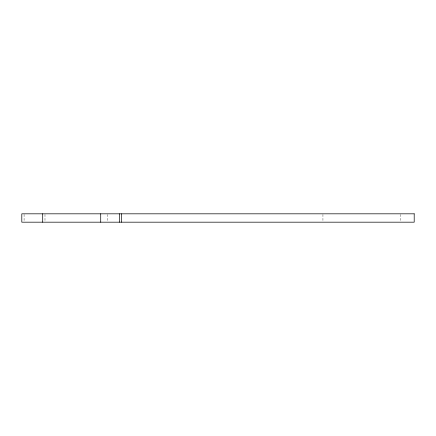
<?xml version="1.0" encoding="UTF-8"?>
<svg xmlns="http://www.w3.org/2000/svg" width="436" height="436" viewBox="0 0 436 436"><rect width="100%" height="100%" fill="white"/><g stroke="black" fill="none" stroke-linecap="round" stroke-linejoin="round"><path stroke-width="0.33" stroke-dasharray="2.18 1.64" d="M400.27 214.463L400.27 221.537M322.94 214.463L322.94 221.537M107.681 214.463L107.681 221.537M44.984 214.463L44.984 221.537M24.084 214.463L24.084 221.537"/><path stroke-width="0.65" d="M121.617 213.82L121.617 222.18M119.328 213.82L119.328 222.18M100.716 213.82L100.716 222.18M42.701 213.82L42.701 222.18M414.2 213.82L21.8 213.82L21.8 222.18L414.2 222.18L414.2 213.82"/></g></svg>
